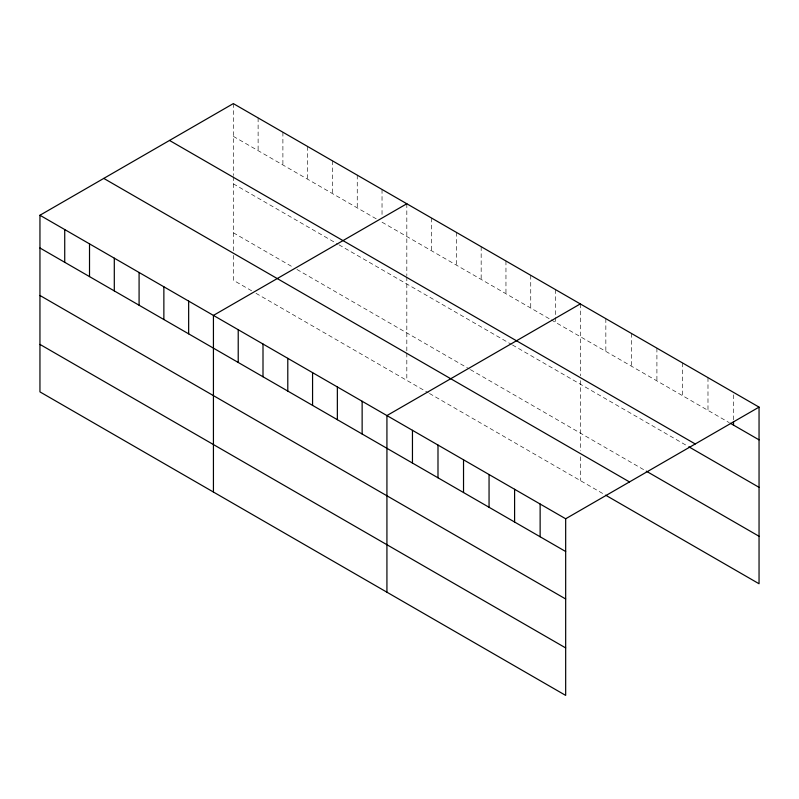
<?xml version="1.0" encoding="UTF-8"?>
<svg xmlns="http://www.w3.org/2000/svg" width="799" height="799" viewBox="0 0 799 799"><rect width="100%" height="100%" fill="white"/><g stroke="black" fill="none" stroke-linecap="round" stroke-linejoin="round"><path stroke-width="0.6" stroke-dasharray="4 3" d="M233.328 103.6L233.328 175.51M233.328 136.339L376.649 219.076M382.032 222.192L550.131 319.24M551.21 319.86L729.257 422.661M233.328 183.82L337.857 244.164M338.936 244.794L511.34 344.329M512.419 344.948L687.769 446.192M233.328 232.749L292.594 266.966M296.908 269.453L469.323 368.988M470.391 369.617L645.202 470.541M251.655 290.806L233.328 280.229L233.328 252.933M255.96 293.293L428.374 392.838M429.453 393.458L605.842 495.3M733.512 394.806L733.512 420.264M707.984 377.637L707.984 410.376M682.446 362.896L682.446 395.635M656.908 348.144L656.908 380.893M631.38 333.403L631.38 366.142M605.842 318.661L605.842 351.4M580.304 303.92L580.304 375.84M580.304 380.584L580.304 450.876M580.304 456.818L580.304 480.559M555.525 289.618L555.525 316.294M555.525 317.503L555.525 322.357M530.736 275.305L530.736 308.044M505.957 260.993L505.957 293.732M481.168 246.681L481.168 279.43M456.389 232.379L456.389 265.118M431.6 218.067L431.6 250.806M406.821 203.755L406.821 275.675M406.821 276.863L406.821 351.9M406.821 353.088L406.821 380.394M382.032 189.453L382.032 216.13M357.253 175.141L357.253 207.88M332.464 160.829L332.464 193.578M307.685 146.527L307.685 179.266M282.896 132.215L282.896 164.954M258.117 117.902L258.117 150.651M233.328 176.699L233.328 251.745"/><path stroke-width="1.2" d="M39.95 215.251L565.672 518.771L565.672 695.4L39.95 391.88L39.95 215.251L233.328 103.6L759.05 407.12L759.05 583.749L605.842 495.3M406.821 203.755L213.433 315.405L213.433 492.044M580.304 303.92L386.926 415.57L386.926 592.209M565.672 518.771L759.05 407.12M730.326 423.27L759.05 439.859M169.518 140.444L695.23 443.964M688.828 446.801L759.05 487.34M646.271 471.16L759.05 536.269M103.77 178.407L629.482 481.927M39.95 247.99L565.672 551.51M39.95 295.47L565.672 598.99M39.95 344.399L565.672 647.919M733.512 421.482L733.512 425.118M540.134 504.029L540.134 536.768M514.596 489.278L514.596 522.017M489.058 474.536L489.058 507.275M463.53 459.795L463.53 492.534M437.992 445.053L437.992 477.792M412.454 430.311L412.454 463.05M362.137 401.258L362.137 433.997M337.358 386.956L337.358 419.695M312.569 372.644L312.569 405.383M287.79 358.332L287.79 391.071M263.001 344.029L263.001 376.768M238.222 329.717L238.222 362.456M188.654 301.103L188.654 333.842M163.865 286.791L163.865 319.53M139.086 272.479L139.086 305.218M114.297 258.177L114.297 290.916M89.518 243.865L89.518 276.604M64.729 229.553L64.729 262.292"/></g></svg>
